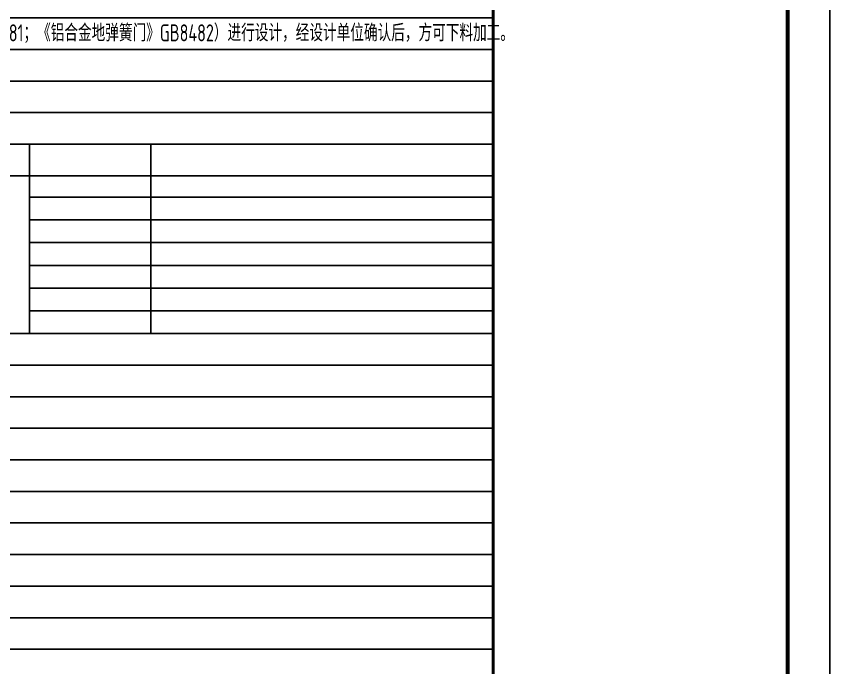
# Model space of a CAD drawing. Extents: x 1188826 to 1909461, y 608442 to 1651179.
# Drawn here: x 1536739 to 1556059, y 1436713 to 1452191 of the extents above; entities that cross this region are included whole.
import ezdxf

# ---------------------------------------------------------------- set-up
doc = ezdxf.new("R2010")
doc.units = 0
doc.header["$LTSCALE"] = 1000
doc.header["$MEASUREMENT"] = 0
for name, color, linetype in [('Defpoint', 7, 'Continuous'), ('PUB_TEXT', 4, 'Continuous'), ('图框', 140, 'Continuous')]:
    doc.layers.add(name, color=color, linetype=linetype)
doc.layers.add('WALL', color=9, linetype='Continuous', lineweight=40)
doc.styles.add('文字说明', font='GBENOR', dxfattribs={"width": 0.8, "bigfont": 'HZTXT'})

# ---------------------------------------------------------------- blocks, each defined once
blk = doc.blocks.new('tq5113')
at = {"layer": '图框', "const_width": 70}
blk.add_lwpolyline([(0, 0), (0, 57400)], dxfattribs=at)

msp = doc.modelspace()

# ---------------------------------------------------------------- linework, layer by layer
at = {"layer": 'Defpoint', "color": 252}
for p, q in [((1548059, 1477652), (1548059, 1422152)), ((1474459, 1452152), (1548059, 1452152)), ((1474459, 1451402), (1548059, 1451402)), ((1474459, 1450652), (1548059, 1450652)), ((1474459, 1449902), (1548059, 1449902)), ((1474459, 1449152), (1548059, 1449152)), ((1537053, 1449152), (1537053, 1444652)), ((1539933, 1449152), (1539933, 1444652)), ((1532957, 1448402), (1548059, 1448402)), ((1537053, 1447892), (1548059, 1447892)), ((1537053, 1447352), (1548059, 1447352)), ((1537053, 1446812), (1548059, 1446812)), ((1537053, 1446272), (1548059, 1446272)), ((1537053, 1445732), (1548059, 1445732)), ((1537053, 1445192), (1548059, 1445192)), ((1474459, 1444652), (1548059, 1444652)), ((1474459, 1443902), (1548059, 1443902)), ((1474459, 1443152), (1548059, 1443152)), ((1474459, 1442402), (1548059, 1442402)), ((1474459, 1441652), (1548059, 1441652)), ((1474459, 1440902), (1548059, 1440902)), ((1474459, 1440152), (1548059, 1440152)), ((1474459, 1439402), (1548059, 1439402)), ((1474459, 1438652), (1548060, 1438652)), ((1474459, 1437902), (1548060, 1437902)), ((1474459, 1437152), (1548061, 1437152))]:
    msp.add_line(p, q, dxfattribs=at)
at = {"layer": '图框'}
msp.add_lwpolyline([(1471959, 1480552), (1556059, 1480552), (1556059, 1421152), (1471959, 1421152)], close=True, dxfattribs=at)
msp.add_lwpolyline([(1471959, 1480552), (1556059, 1480552), (1556059, 1421152), (1471959, 1421152)], close=True, dxfattribs=at)
at = {"layer": '图框', "const_width": 100}
msp.add_lwpolyline([(1555059, 1422152), (1555059, 1479552), (1474459, 1479552), (1474459, 1422152)], close=True, dxfattribs=at)

# ---------------------------------------------------------------- block references
at = {"layer": 'WALL'}
msp.add_blockref('tq5113', (1548068, 1422152), dxfattribs=at)

# ---------------------------------------------------------------- texts
at = {"layer": 'PUB_TEXT', "style": '文字说明', "width": 0.8}
msp.add_text('《平开铝合金窗》GB8479；《推拉铝合金门》GB8480；《推拉铝合金窗》GB8481；《铝合金地弹簧门》GB8482）进行设计，经设计单位确认后，方可下料加工。', height=405, dxfattribs=at).set_placement((1524688, 1451594))

doc.saveas('drawing.dxf')
